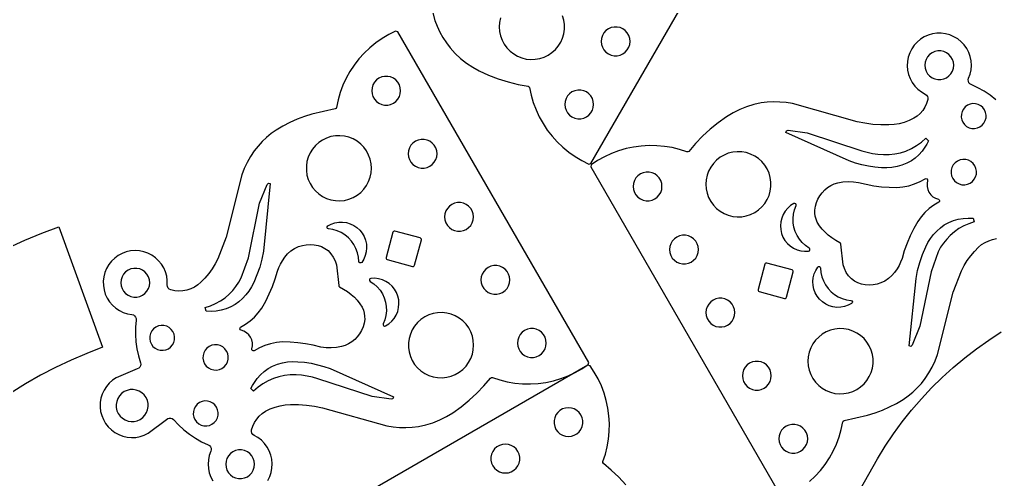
# Model space of a CAD drawing. Extents: x 0 to 1250, y 0 to 2500.
# Drawn here: x 885.3 to 946.1, y 565.5 to 594.2 of the extents above; entities that cross this region are included whole.
import ezdxf

# ---------------------------------------------------------------- set-up
doc = ezdxf.new("R2010")
doc.units = 0
doc.layers.get('0').update_dxf_attribs({"linetype": 'CONTINUOUS', "lineweight": 25})

msp = doc.modelspace()

# ---------------------------------------------------------------- linework, layer by layer
for points in [[(910.139, 598.194), (911.166, 594.141), (911.308, 593.772), (911.476, 593.414), (911.667, 593.068), (911.882, 592.736), (912.12, 592.419), (912.432, 592.076), (912.772, 591.759), (913.136, 591.472), (913.524, 591.215), (913.931, 590.991), (914.517, 590.726), (915.118, 590.496), (915.733, 590.302), (916.357, 590.147), (916.99, 590.029), (917.044, 590.001), (917.071, 589.947), (917.17, 589.475), (917.304, 589.011), (917.473, 588.559), (917.675, 588.12), (917.91, 587.698), (918.175, 587.295), (918.471, 586.914), (918.794, 586.555), (919.143, 586.222), (919.516, 585.916), (919.911, 585.639), (920.326, 585.392), (920.759, 585.177), (920.886, 585.219), (932.797, 605.848)], [(915.263, 594.292), (915.204, 594.015), (915.184, 593.732), (915.204, 593.449), (915.263, 593.172), (915.36, 592.905), (915.493, 592.655), (915.659, 592.426), (915.856, 592.222), (916.08, 592.047), (916.325, 591.905), (916.588, 591.799), (916.864, 591.73), (917.146, 591.701), (917.429, 591.711), (917.708, 591.76), (917.978, 591.848), (918.233, 591.972), (918.468, 592.13), (918.679, 592.32), (918.861, 592.537), (919.011, 592.778), (919.127, 593.037), (919.205, 593.31), (919.244, 593.59), (919.244, 593.874), (919.205, 594.155), (919.127, 594.427)], [(900.741, 565.436), (900.864, 565.682), (900.952, 565.942), (901.004, 566.212), (901.018, 566.487), (900.994, 566.76), (900.933, 567.028), (900.836, 567.286), (900.705, 567.527), (900.542, 567.748), (900.35, 567.945), (900.132, 568.113), (899.894, 568.25), (899.811, 568.31), (899.753, 568.394), (899.727, 568.493), (899.735, 568.595), (899.81, 568.833), (899.916, 569.059), (900.052, 569.268), (900.214, 569.458), (900.4, 569.624), (900.606, 569.764), (900.897, 569.907), (901.2, 570.02), (901.514, 570.102), (901.834, 570.152), (902.157, 570.17), (902.658, 570.171), (903.158, 570.14), (903.654, 570.076), (904.146, 569.981), (908.169, 568.843), (908.56, 568.782), (908.954, 568.747), (909.35, 568.74), (909.745, 568.761), (910.137, 568.808), (910.591, 568.907), (911.035, 569.043), (911.466, 569.215), (911.882, 569.422), (912.28, 569.662), (912.803, 570.038), (913.303, 570.443), (913.777, 570.879), (914.224, 571.342), (914.643, 571.831), (914.694, 571.863), (914.754, 571.86), (915.213, 571.71), (915.681, 571.594), (916.157, 571.514), (916.638, 571.47), (917.121, 571.462), (917.602, 571.491), (918.081, 571.555), (918.553, 571.656), (919.016, 571.792), (919.468, 571.962), (919.905, 572.166), (920.326, 572.402), (920.728, 572.669), (920.757, 572.8), (908.846, 593.429), (908.719, 593.47), (908.286, 593.256), (907.871, 593.009), (907.476, 592.732), (907.103, 592.426), (906.754, 592.093), (906.431, 591.734), (906.135, 591.352), (905.87, 590.949), (905.635, 590.527), (905.433, 590.089), (905.264, 589.637), (905.13, 589.173), (905.031, 588.701), (905.004, 588.647), (904.95, 588.619), (903.489, 588.283), (903.023, 588.139), (902.567, 587.968), (902.122, 587.77), (901.69, 587.545), (901.272, 587.295), (900.962, 587.076), (900.668, 586.836), (900.392, 586.575), (900.136, 586.295), (899.901, 585.997), (899.667, 585.645), (899.458, 585.277), (899.277, 584.895), (899.124, 584.5), (898.149, 580.609), (897.626, 579.273), (897.459, 578.949), (897.27, 578.639), (897.058, 578.343), (896.825, 578.064), (896.572, 577.803), (896.376, 577.644), (896.163, 577.508), (895.936, 577.398), (895.698, 577.314), (895.449, 577.266), (895.195, 577.252), (894.942, 577.272), (894.694, 577.327), (894.602, 577.37), (894.529, 577.442), (894.485, 577.535), (894.475, 577.637), (894.475, 577.912), (894.438, 578.184), (894.364, 578.448), (894.254, 578.7), (894.111, 578.935), (893.936, 579.147), (893.735, 579.334), (893.51, 579.491), (893.265, 579.616), (893.005, 579.707), (892.736, 579.761), (892.462, 579.777), (892.188, 579.756), (891.919, 579.697), (891.661, 579.602), (891.419, 579.472), (891.196, 579.311), (890.998, 579.121), (890.828, 578.905), (890.689, 578.668), (890.584, 578.414), (890.515, 578.148), (890.482, 577.875), (890.488, 577.6), (890.531, 577.329), (890.61, 577.066), (890.725, 576.817), (890.874, 576.585), (891.052, 576.376), (891.258, 576.194), (891.486, 576.041), (891.734, 575.921), (891.995, 575.837), (892.265, 575.789), (892.359, 575.763), (892.439, 575.709), (892.498, 575.632), (892.529, 575.541), (892.53, 575.444), (892.489, 574.996), (892.484, 574.546), (892.514, 574.096), (892.579, 573.651), (892.678, 573.212), (892.812, 572.782), (892.825, 572.687), (892.808, 572.592), (892.762, 572.507), (892.691, 572.442), (892.603, 572.403), (891.285, 571.847), (891.058, 571.694), (890.855, 571.513), (890.678, 571.305), (890.53, 571.075), (890.416, 570.827), (890.336, 570.566), (890.293, 570.296), (890.287, 570.023), (890.318, 569.752), (890.386, 569.488), (890.489, 569.235), (890.625, 568.999), (890.792, 568.783), (890.988, 568.592), (891.207, 568.43), (891.446, 568.299), (891.702, 568.201), (891.967, 568.14), (892.239, 568.115), (892.512, 568.128), (892.78, 568.177), (893.04, 568.262), (893.285, 568.382), (894.425, 569.246), (894.504, 569.302), (894.596, 569.331), (894.692, 569.329), (894.783, 569.297), (894.858, 569.237), (895.167, 568.91), (895.498, 568.606), (895.852, 568.328), (896.225, 568.077), (896.616, 567.855), (897.023, 567.662), (897.106, 567.613), (897.17, 567.54), (897.207, 567.451), (897.213, 567.354), (897.189, 567.261), (897.095, 567.002), (897.038, 566.734), (897.018, 566.46), (897.036, 566.185), (897.091, 565.916), (897.183, 565.657), (897.309, 565.413)], [(946.145, 589.188), (945.791, 589.466), (945.418, 589.717), (945.027, 589.939), (944.62, 590.132), (944.537, 590.181), (944.473, 590.254), (944.436, 590.343), (944.43, 590.439), (944.454, 590.533), (944.548, 590.791), (944.605, 591.06), (944.625, 591.334), (944.607, 591.608), (944.552, 591.878), (944.46, 592.137), (944.334, 592.381), (944.175, 592.605), (943.987, 592.806), (943.774, 592.979), (943.539, 593.121), (943.286, 593.229), (943.021, 593.302), (942.749, 593.338), (942.474, 593.336), (942.202, 593.296), (941.938, 593.22), (941.687, 593.108), (941.454, 592.963), (941.243, 592.787), (941.057, 592.584), (940.902, 592.357), (940.779, 592.112), (940.691, 591.851), (940.639, 591.582), (940.625, 591.307), (940.649, 591.033), (940.71, 590.765), (940.807, 590.508), (940.938, 590.267), (941.101, 590.046), (941.293, 589.849), (941.511, 589.681), (941.749, 589.544), (941.832, 589.484), (941.89, 589.399), (941.916, 589.3), (941.908, 589.198), (941.833, 588.961), (941.727, 588.735), (941.591, 588.526), (941.429, 588.336), (941.243, 588.17), (941.037, 588.03), (940.746, 587.887), (940.443, 587.774), (940.129, 587.692), (939.809, 587.642), (939.486, 587.623), (938.985, 587.623), (938.485, 587.654), (937.989, 587.718), (937.497, 587.813), (933.474, 588.951), (933.083, 589.012), (932.689, 589.046), (932.293, 589.053), (931.898, 589.033), (931.506, 588.986), (931.052, 588.887), (930.608, 588.751), (930.177, 588.579), (929.761, 588.372), (929.363, 588.131), (928.84, 587.756), (928.34, 587.35), (927.866, 586.915), (927.419, 586.452), (927, 585.963), (926.949, 585.93), (926.889, 585.933), (926.43, 586.084), (925.962, 586.2), (925.486, 586.28), (925.005, 586.324), (924.522, 586.332), (924.041, 586.303), (923.562, 586.238), (923.09, 586.138), (922.627, 586.002), (922.175, 585.832), (921.738, 585.628), (921.317, 585.392), (920.915, 585.125), (920.886, 584.994), (932.797, 564.365)], [(884.558, 579.954), (885.595, 580.425), (886.645, 580.864), (887.709, 581.27), (890.445, 573.753), (889.45, 573.37), (888.471, 572.949), (887.508, 572.493), (886.562, 572.001), (885.636, 571.474), (884.73, 570.912)], [(934.54, 565.368), (934.889, 565.701), (935.212, 566.06), (935.508, 566.442), (935.773, 566.845), (936.008, 567.266), (936.21, 567.705), (936.379, 568.157), (936.513, 568.621), (936.612, 569.093), (936.639, 569.147), (936.693, 569.175), (938.154, 569.511), (938.62, 569.655), (939.076, 569.826), (939.521, 570.024), (939.953, 570.249), (940.371, 570.499), (940.681, 570.718), (940.975, 570.958), (941.251, 571.219), (941.507, 571.499), (941.742, 571.797), (941.976, 572.149), (942.185, 572.517), (942.366, 572.899), (942.519, 573.293), (943.494, 577.185), (944.017, 578.521), (944.184, 578.845), (944.373, 579.155), (944.585, 579.451), (944.818, 579.73), (945.071, 579.991), (945.267, 580.15), (945.48, 580.286), (945.707, 580.396), (945.945, 580.48), (946.194, 580.528)], [(937.159, 563.918), (938.763, 566.781), (939.25, 567.575), (939.769, 568.349), (940.319, 569.101), (940.899, 569.83), (941.508, 570.535), (942.145, 571.215), (942.809, 571.869), (943.499, 572.495), (944.214, 573.092), (944.952, 573.66), (945.713, 574.198), (946.494, 574.705)], [(923.066, 565.169), (922.63, 565.643), (922.167, 566.09), (921.678, 566.509), (921.646, 566.56), (921.649, 566.62), (921.799, 567.079), (921.915, 567.547), (921.995, 568.023), (922.039, 568.504), (922.047, 568.987), (922.019, 569.469), (921.954, 569.947), (921.853, 570.419), (921.717, 570.882), (921.547, 571.334), (921.344, 571.771), (921.107, 572.192), (920.84, 572.595), (920.709, 572.623), (900.08, 560.712)]]:
    msp.add_lwpolyline(points)
for points in [[(922.888, 593.609), (922.716, 593.686), (922.532, 593.725), (922.344, 593.725), (922.16, 593.686), (921.988, 593.609), (921.836, 593.498), (921.71, 593.359), (921.616, 593.196), (921.558, 593.017), (921.538, 592.83), (921.558, 592.642), (921.616, 592.464), (921.71, 592.301), (921.836, 592.161), (921.988, 592.05), (922.16, 591.974), (922.344, 591.934), (922.532, 591.935), (922.716, 591.974), (922.888, 592.05), (923.04, 592.161), (923.166, 592.301), (923.26, 592.464), (923.318, 592.642), (923.338, 592.83), (923.318, 593.017), (923.26, 593.196), (923.166, 593.359), (923.04, 593.498)], [(943.075, 590.562), (943.227, 590.673), (943.353, 590.813), (943.447, 590.976), (943.505, 591.155), (943.525, 591.342), (943.505, 591.529), (943.447, 591.708), (943.353, 591.871), (943.227, 592.011), (943.075, 592.121), (942.903, 592.198), (942.719, 592.237), (942.531, 592.237), (942.347, 592.198), (942.175, 592.121), (942.023, 592.01), (941.897, 591.871), (941.803, 591.708), (941.745, 591.529), (941.725, 591.342), (941.744, 591.155), (941.803, 590.976), (941.897, 590.813), (942.023, 590.673), (942.175, 590.562), (942.347, 590.486), (942.531, 590.447), (942.719, 590.447), (942.903, 590.486)], [(907.677, 590.532), (907.524, 590.421), (907.398, 590.282), (907.304, 590.119), (907.246, 589.94), (907.227, 589.753), (907.246, 589.565), (907.304, 589.386), (907.399, 589.223), (907.524, 589.084), (907.677, 588.973), (907.849, 588.897), (908.033, 588.857), (908.221, 588.857), (908.405, 588.897), (908.577, 588.973), (908.729, 589.084), (908.855, 589.224), (908.949, 589.386), (909.007, 589.565), (909.027, 589.753), (909.007, 589.94), (908.949, 590.119), (908.855, 590.281), (908.729, 590.421), (908.577, 590.532), (908.405, 590.608), (908.221, 590.648), (908.033, 590.648), (907.849, 590.608)], [(920.617, 589.675), (920.445, 589.751), (920.261, 589.79), (920.073, 589.79), (919.889, 589.751), (919.717, 589.675), (919.564, 589.564), (919.439, 589.424), (919.344, 589.261), (919.286, 589.082), (919.267, 588.895), (919.286, 588.708), (919.345, 588.529), (919.439, 588.366), (919.564, 588.226), (919.717, 588.116), (919.889, 588.039), (920.073, 588), (920.261, 588), (920.445, 588.039), (920.617, 588.116), (920.769, 588.226), (920.895, 588.366), (920.989, 588.529), (921.047, 588.708), (921.067, 588.895), (921.047, 589.082), (920.989, 589.261), (920.895, 589.424), (920.769, 589.564)], [(945.158, 587.496), (945.298, 587.6), (945.412, 587.732), (945.493, 587.886), (945.538, 588.054), (945.545, 588.228), (945.512, 588.399), (945.443, 588.559), (945.339, 588.699), (945.207, 588.813), (945.053, 588.894), (944.885, 588.939), (944.711, 588.946), (944.54, 588.914), (944.38, 588.844), (944.24, 588.74), (944.126, 588.608), (944.045, 588.454), (944, 588.286), (943.993, 588.112), (944.026, 587.941), (944.095, 587.781), (944.199, 587.641), (944.331, 587.527), (944.485, 587.446), (944.653, 587.401), (944.827, 587.394), (944.998, 587.427)], [(904.16, 586.676), (903.925, 586.517), (903.714, 586.328), (903.532, 586.11), (903.382, 585.87), (903.266, 585.611), (903.188, 585.338), (903.149, 585.057), (903.149, 584.774), (903.188, 584.493), (903.266, 584.22), (903.382, 583.961), (903.532, 583.721), (903.714, 583.504), (903.925, 583.314), (904.16, 583.155), (904.415, 583.031), (904.685, 582.943), (904.964, 582.894), (905.247, 582.884), (905.529, 582.914), (905.805, 582.982), (906.068, 583.089), (906.313, 583.23), (906.537, 583.405), (906.734, 583.609), (906.9, 583.838), (907.033, 584.089), (907.131, 584.355), (907.189, 584.633), (907.209, 584.916), (907.189, 585.198), (907.13, 585.476), (907.034, 585.742), (906.9, 585.993), (906.734, 586.222), (906.537, 586.426), (906.313, 586.601), (906.068, 586.743), (905.805, 586.849), (905.529, 586.917), (905.247, 586.947), (904.964, 586.937), (904.685, 586.888), (904.415, 586.8)], [(941.951, 586.618), (941.847, 586.424), (941.732, 586.237), (941.556, 585.989), (941.354, 585.76), (941.129, 585.555), (940.884, 585.374), (940.598, 585.224), (940.298, 585.104), (939.987, 585.015), (939.669, 584.96), (939.347, 584.937), (939.024, 584.947), (938.612, 584.983), (938.204, 585.043), (937.8, 585.13), (937.402, 585.242), (937.012, 585.378), (933.06, 587.139), (933.095, 587.255), (933.202, 587.285), (934.382, 587.125), (937.788, 586.004), (938.118, 585.909), (938.453, 585.838), (938.793, 585.792), (939.135, 585.771), (939.494, 585.772), (939.85, 585.809), (940.201, 585.881), (940.543, 585.989), (940.882, 586.14), (941.204, 586.325), (941.506, 586.541), (941.784, 586.786)], [(909.948, 586.598), (909.796, 586.487), (909.67, 586.347), (909.576, 586.184), (909.518, 586.005), (909.498, 585.818), (909.518, 585.631), (909.576, 585.452), (909.67, 585.289), (909.796, 585.149), (909.948, 585.039), (910.12, 584.962), (910.304, 584.923), (910.492, 584.923), (910.676, 584.962), (910.848, 585.039), (911, 585.149), (911.126, 585.289), (911.22, 585.452), (911.278, 585.631), (911.298, 585.818), (911.278, 586.005), (911.22, 586.184), (911.126, 586.347), (911, 586.487), (910.848, 586.598), (910.676, 586.674), (910.492, 586.713), (910.304, 586.713), (910.12, 586.674)], [(931.111, 582.155), (931.346, 582.313), (931.556, 582.503), (931.739, 582.72), (931.889, 582.961), (932.004, 583.22), (932.082, 583.493), (932.122, 583.773), (932.122, 584.057), (932.082, 584.338), (932.004, 584.61), (931.889, 584.869), (931.739, 585.11), (931.556, 585.327), (931.346, 585.517), (931.111, 585.676), (930.856, 585.8), (930.586, 585.888), (930.307, 585.937), (930.023, 585.947), (929.741, 585.917), (929.466, 585.848), (929.203, 585.742), (928.958, 585.6), (928.734, 585.426), (928.537, 585.222), (928.371, 584.992), (928.237, 584.742), (928.14, 584.475), (928.081, 584.198), (928.062, 583.915), (928.081, 583.632), (928.14, 583.355), (928.237, 583.088), (928.37, 582.838), (928.537, 582.609), (928.734, 582.405), (928.958, 582.23), (929.203, 582.088), (929.466, 581.982), (929.741, 581.913), (930.023, 581.884), (930.307, 581.894), (930.586, 581.943), (930.856, 582.031)], [(944.55, 583.988), (944.693, 584.093), (944.809, 584.228), (944.892, 584.385), (944.938, 584.556), (944.944, 584.734), (944.911, 584.908), (944.84, 585.071), (944.735, 585.214), (944.6, 585.33), (944.443, 585.412), (944.272, 585.458), (944.094, 585.465), (943.92, 585.432), (943.757, 585.361), (943.614, 585.256), (943.498, 585.121), (943.415, 584.964), (943.369, 584.792), (943.363, 584.615), (943.396, 584.441), (943.467, 584.278), (943.572, 584.135), (943.707, 584.019), (943.864, 583.936), (944.035, 583.89), (944.213, 583.883), (944.387, 583.917)], [(924.88, 582.999), (925.032, 583.11), (925.158, 583.25), (925.252, 583.413), (925.311, 583.592), (925.33, 583.779), (925.311, 583.966), (925.252, 584.145), (925.158, 584.308), (925.033, 584.448), (924.88, 584.558), (924.708, 584.635), (924.524, 584.674), (924.336, 584.674), (924.152, 584.635), (923.98, 584.558), (923.828, 584.448), (923.702, 584.308), (923.608, 584.145), (923.55, 583.966), (923.53, 583.779), (923.55, 583.592), (923.608, 583.413), (923.702, 583.25), (923.828, 583.11), (923.98, 582.999), (924.152, 582.923), (924.336, 582.884), (924.524, 582.884), (924.708, 582.923)], [(898.429, 576.263), (898.139, 576.147), (897.839, 576.061), (897.531, 576.008), (897.22, 575.987), (896.908, 575.999), (896.846, 576.227), (897.174, 576.336), (897.49, 576.475), (897.792, 576.644), (898.076, 576.841), (898.34, 577.065), (898.558, 577.295), (898.756, 577.542), (898.933, 577.806), (899.085, 578.084), (899.531, 579.337), (900.228, 582.73), (900.704, 583.909), (900.784, 583.987), (900.901, 583.959), (900.467, 579.753), (900.373, 579.246), (900.24, 578.747), (900.07, 578.259), (899.863, 577.786), (899.726, 577.515), (899.564, 577.258), (899.379, 577.017), (899.174, 576.794), (898.948, 576.59), (898.705, 576.408)], [(942.616, 582.956), (942.642, 582.902), (942.632, 582.843), (942.591, 582.8), (942.284, 582.614), (941.996, 582.399), (941.73, 582.157), (941.489, 581.891), (941.276, 581.602), (941.029, 581.163), (940.807, 580.71), (940.612, 580.246), (940.443, 579.771), (940.302, 579.288), (940.215, 579.068), (940.112, 578.856), (939.992, 578.652), (939.841, 578.423), (939.661, 578.216), (939.456, 578.035), (939.228, 577.882), (938.982, 577.76), (938.743, 577.687), (938.498, 577.644), (938.248, 577.632), (937.999, 577.649), (937.766, 577.691), (937.542, 577.767), (937.332, 577.877), (937.142, 578.018), (936.966, 578.209), (936.818, 578.422), (936.703, 578.653), (936.621, 578.899), (936.476, 580.182), (936.463, 580.234), (936.425, 580.271), (936.172, 580.413), (935.93, 580.573), (935.701, 580.75), (935.498, 580.922), (935.315, 581.114), (935.153, 581.325), (935.016, 581.552), (934.938, 581.731), (934.886, 581.919), (934.859, 582.112), (934.857, 582.307), (934.894, 582.543), (934.96, 582.772), (935.053, 582.992), (935.171, 583.2), (935.315, 583.391), (935.476, 583.563), (935.658, 583.712), (935.857, 583.837), (936.071, 583.935), (936.296, 584.005), (936.617, 584.061), (936.942, 584.084), (937.268, 584.072), (937.591, 584.028), (938.062, 583.914), (938.538, 583.826), (939.018, 583.763), (939.501, 583.726), (939.985, 583.714), (940.356, 583.75), (940.722, 583.824), (941.078, 583.934), (941.422, 584.079), (941.749, 584.258), (941.807, 584.272), (941.863, 584.251), (941.897, 584.202), (941.897, 584.143), (941.86, 583.959), (941.861, 583.772), (941.901, 583.589), (941.977, 583.418), (942.087, 583.266), (942.226, 583.14), (942.387, 583.045), (942.565, 582.986)], [(912.22, 582.663), (912.068, 582.553), (911.942, 582.413), (911.848, 582.25), (911.789, 582.071), (911.77, 581.884), (911.789, 581.697), (911.847, 581.518), (911.942, 581.355), (912.067, 581.215), (912.22, 581.104), (912.392, 581.028), (912.576, 580.989), (912.764, 580.989), (912.948, 581.028), (913.12, 581.104), (913.272, 581.215), (913.398, 581.355), (913.492, 581.518), (913.55, 581.697), (913.57, 581.884), (913.55, 582.071), (913.492, 582.25), (913.398, 582.413), (913.272, 582.553), (913.12, 582.663), (912.948, 582.74), (912.764, 582.779), (912.576, 582.779), (912.392, 582.74)], [(934.469, 579.746), (934.525, 579.771), (934.556, 579.825), (934.549, 579.886), (934.509, 579.932), (934.281, 580.088), (934.077, 580.274), (933.899, 580.485), (933.751, 580.718), (933.635, 580.969), (933.554, 581.233), (933.509, 581.506), (933.501, 581.782), (933.53, 582.056), (933.596, 582.325), (933.696, 582.582), (933.704, 582.643), (933.675, 582.697), (933.62, 582.724), (933.559, 582.713), (933.354, 582.584), (933.171, 582.425), (933.014, 582.24), (932.888, 582.033), (932.795, 581.809), (932.737, 581.573), (932.716, 581.332), (932.732, 581.09), (932.785, 580.853), (932.874, 580.627), (932.996, 580.418), (933.149, 580.229), (933.329, 580.067), (933.531, 579.933), (933.752, 579.833), (933.986, 579.767), (934.226, 579.738)], [(904.473, 581.153), (904.441, 581.205), (904.446, 581.267), (904.485, 581.314), (904.7, 581.427), (904.929, 581.506), (905.168, 581.549), (905.41, 581.555), (905.651, 581.524), (905.884, 581.456), (906.103, 581.354), (906.305, 581.218), (906.483, 581.054), (906.634, 580.864), (906.755, 580.654), (906.841, 580.427), (906.892, 580.19), (906.906, 579.948), (906.883, 579.707), (906.823, 579.472), (906.728, 579.248), (906.6, 579.043), (906.55, 579.007), (906.489, 579.007), (906.439, 579.043), (906.419, 579.101), (906.397, 579.376), (906.339, 579.646), (906.245, 579.906), (906.117, 580.151), (905.958, 580.376), (905.769, 580.578), (905.556, 580.753), (905.321, 580.898), (905.068, 581.011), (904.803, 581.088), (904.53, 581.13)], [(943.214, 581.531), (943.504, 581.647), (943.804, 581.733), (944.112, 581.786), (944.423, 581.807), (944.735, 581.795), (944.797, 581.567), (944.469, 581.458), (944.153, 581.319), (943.851, 581.15), (943.567, 580.952), (943.303, 580.729), (943.085, 580.499), (942.887, 580.251), (942.71, 579.988), (942.558, 579.709), (942.112, 578.456), (941.415, 575.064), (940.939, 573.884), (940.859, 573.807), (940.742, 573.835), (941.176, 578.041), (941.27, 578.548), (941.403, 579.047), (941.573, 579.535), (941.78, 580.007), (941.917, 580.278), (942.079, 580.535), (942.264, 580.777), (942.469, 581), (942.695, 581.203), (942.938, 581.385)], [(908.55, 580.923), (908.126, 579.342), (908.126, 579.291), (908.152, 579.246), (908.197, 579.22), (909.778, 578.796), (909.83, 578.796), (909.875, 578.822), (909.901, 578.867), (910.324, 580.448), (910.324, 580.5), (910.298, 580.544), (910.253, 580.57), (908.672, 580.994), (908.621, 580.994), (908.576, 580.968)], [(927.152, 579.065), (927.304, 579.176), (927.43, 579.315), (927.524, 579.478), (927.582, 579.657), (927.602, 579.844), (927.582, 580.032), (927.524, 580.21), (927.43, 580.373), (927.304, 580.513), (927.152, 580.624), (926.98, 580.7), (926.796, 580.739), (926.608, 580.74), (926.424, 580.7), (926.252, 580.624), (926.1, 580.513), (925.974, 580.373), (925.88, 580.21), (925.822, 580.032), (925.802, 579.844), (925.822, 579.657), (925.88, 579.478), (925.974, 579.315), (926.1, 579.176), (926.252, 579.065), (926.424, 578.988), (926.608, 578.949), (926.796, 578.949), (926.98, 578.988)], [(899.027, 574.838), (899.001, 574.892), (899.011, 574.951), (899.052, 574.993), (899.359, 575.18), (899.647, 575.395), (899.913, 575.637), (900.154, 575.903), (900.367, 576.192), (900.614, 576.631), (900.836, 577.083), (901.031, 577.548), (901.2, 578.023), (901.341, 578.506), (901.428, 578.726), (901.531, 578.938), (901.651, 579.142), (901.802, 579.371), (901.982, 579.578), (902.187, 579.759), (902.415, 579.912), (902.661, 580.034), (902.9, 580.106), (903.145, 580.149), (903.395, 580.162), (903.644, 580.145), (903.877, 580.103), (904.101, 580.027), (904.311, 579.917), (904.501, 579.775), (904.677, 579.585), (904.825, 579.372), (904.94, 579.14), (905.022, 578.895), (905.167, 577.611), (905.18, 577.56), (905.218, 577.522), (905.471, 577.381), (905.713, 577.221), (905.942, 577.044), (906.145, 576.872), (906.328, 576.68), (906.49, 576.469), (906.627, 576.242), (906.705, 576.063), (906.757, 575.875), (906.784, 575.682), (906.786, 575.487), (906.749, 575.251), (906.683, 575.021), (906.59, 574.801), (906.472, 574.594), (906.328, 574.403), (906.167, 574.231), (905.985, 574.082), (905.786, 573.957), (905.572, 573.858), (905.347, 573.788), (905.026, 573.733), (904.701, 573.71), (904.375, 573.722), (904.052, 573.766), (903.581, 573.88), (903.105, 573.968), (902.625, 574.031), (902.142, 574.068), (901.658, 574.08), (901.287, 574.043), (900.921, 573.97), (900.565, 573.86), (900.221, 573.715), (899.894, 573.536), (899.836, 573.521), (899.78, 573.542), (899.746, 573.591), (899.746, 573.651), (899.783, 573.834), (899.782, 574.022), (899.742, 574.205), (899.666, 574.376), (899.556, 574.528), (899.417, 574.654), (899.256, 574.748), (899.078, 574.808)], [(933.093, 576.87), (933.517, 578.452), (933.517, 578.503), (933.491, 578.548), (933.446, 578.574), (931.865, 578.998), (931.813, 578.998), (931.768, 578.972), (931.742, 578.927), (931.319, 577.346), (931.319, 577.294), (931.345, 577.249), (931.39, 577.223), (932.971, 576.8), (933.022, 576.8), (933.067, 576.826)], [(892.03, 578.556), (891.878, 578.446), (891.752, 578.306), (891.658, 578.143), (891.599, 577.964), (891.58, 577.777), (891.599, 577.59), (891.658, 577.411), (891.752, 577.248), (891.877, 577.108), (892.03, 576.998), (892.202, 576.921), (892.386, 576.882), (892.574, 576.882), (892.758, 576.921), (892.93, 576.998), (893.082, 577.108), (893.208, 577.248), (893.302, 577.411), (893.36, 577.59), (893.38, 577.777), (893.36, 577.964), (893.302, 578.143), (893.208, 578.306), (893.082, 578.446), (892.93, 578.556), (892.758, 578.633), (892.574, 578.672), (892.386, 578.672), (892.202, 578.633)], [(914.491, 578.729), (914.339, 578.618), (914.213, 578.478), (914.119, 578.315), (914.061, 578.137), (914.041, 577.949), (914.061, 577.762), (914.119, 577.583), (914.213, 577.42), (914.339, 577.281), (914.491, 577.17), (914.663, 577.093), (914.847, 577.054), (915.035, 577.054), (915.219, 577.093), (915.391, 577.17), (915.543, 577.281), (915.669, 577.42), (915.763, 577.583), (915.821, 577.762), (915.841, 577.949), (915.821, 578.137), (915.763, 578.315), (915.669, 578.478), (915.543, 578.618), (915.391, 578.729), (915.219, 578.805), (915.035, 578.844), (914.847, 578.844), (914.663, 578.805)], [(937.17, 576.641), (937.202, 576.588), (937.197, 576.527), (937.158, 576.48), (936.943, 576.367), (936.714, 576.288), (936.475, 576.245), (936.233, 576.239), (935.992, 576.27), (935.759, 576.338), (935.54, 576.44), (935.338, 576.575), (935.16, 576.74), (935.009, 576.929), (934.888, 577.14), (934.802, 577.366), (934.751, 577.604), (934.737, 577.846), (934.76, 578.087), (934.82, 578.322), (934.915, 578.545), (935.043, 578.751), (935.093, 578.787), (935.154, 578.787), (935.204, 578.751), (935.224, 578.693), (935.246, 578.418), (935.304, 578.148), (935.398, 577.888), (935.526, 577.643), (935.685, 577.418), (935.874, 577.215), (936.087, 577.04), (936.322, 576.895), (936.575, 576.783), (936.84, 576.706), (937.113, 576.664)], [(907.174, 578.048), (907.118, 578.022), (907.087, 577.969), (907.094, 577.908), (907.134, 577.862), (907.362, 577.706), (907.566, 577.52), (907.744, 577.309), (907.892, 577.076), (908.008, 576.825), (908.089, 576.561), (908.134, 576.288), (908.142, 576.012), (908.113, 575.737), (908.047, 575.469), (907.947, 575.212), (907.939, 575.151), (907.968, 575.097), (908.023, 575.07), (908.084, 575.081), (908.289, 575.21), (908.472, 575.369), (908.629, 575.554), (908.755, 575.761), (908.848, 575.985), (908.906, 576.221), (908.927, 576.462), (908.911, 576.704), (908.858, 576.941), (908.769, 577.167), (908.647, 577.376), (908.494, 577.565), (908.314, 577.727), (908.112, 577.86), (907.891, 577.961), (907.657, 578.027), (907.417, 578.056)], [(929.423, 575.131), (929.575, 575.241), (929.701, 575.381), (929.795, 575.544), (929.854, 575.723), (929.873, 575.91), (929.854, 576.097), (929.796, 576.276), (929.701, 576.439), (929.576, 576.579), (929.423, 576.689), (929.251, 576.766), (929.067, 576.805), (928.879, 576.805), (928.695, 576.766), (928.523, 576.689), (928.371, 576.579), (928.245, 576.439), (928.151, 576.276), (928.093, 576.097), (928.073, 575.91), (928.093, 575.723), (928.151, 575.544), (928.245, 575.381), (928.371, 575.241), (928.523, 575.131), (928.695, 575.054), (928.879, 575.015), (929.067, 575.015), (929.251, 575.054)], [(910.532, 575.639), (910.297, 575.48), (910.087, 575.291), (909.904, 575.073), (909.754, 574.833), (909.639, 574.574), (909.561, 574.301), (909.521, 574.02), (909.521, 573.737), (909.561, 573.456), (909.639, 573.183), (909.754, 572.924), (909.904, 572.684), (910.087, 572.467), (910.297, 572.277), (910.532, 572.118), (910.787, 571.994), (911.057, 571.906), (911.336, 571.857), (911.62, 571.847), (911.902, 571.877), (912.177, 571.945), (912.44, 572.052), (912.685, 572.193), (912.909, 572.368), (913.106, 572.572), (913.272, 572.801), (913.406, 573.052), (913.503, 573.318), (913.562, 573.596), (913.581, 573.879), (913.562, 574.162), (913.503, 574.439), (913.406, 574.705), (913.273, 574.956), (913.106, 575.185), (912.909, 575.389), (912.685, 575.564), (912.44, 575.706), (912.177, 575.812), (911.902, 575.88), (911.62, 575.91), (911.336, 575.9), (911.057, 575.851), (910.787, 575.763)], [(893.765, 575.008), (893.625, 574.905), (893.511, 574.773), (893.43, 574.618), (893.385, 574.45), (893.378, 574.276), (893.411, 574.105), (893.481, 573.945), (893.584, 573.805), (893.716, 573.691), (893.87, 573.61), (894.038, 573.565), (894.212, 573.559), (894.384, 573.591), (894.543, 573.661), (894.683, 573.764), (894.797, 573.896), (894.878, 574.05), (894.924, 574.218), (894.93, 574.392), (894.898, 574.564), (894.828, 574.723), (894.725, 574.863), (894.592, 574.977), (894.439, 575.058), (894.27, 575.104), (894.096, 575.11), (893.925, 575.078)], [(916.763, 574.794), (916.611, 574.684), (916.485, 574.544), (916.391, 574.381), (916.332, 574.202), (916.313, 574.015), (916.332, 573.828), (916.391, 573.649), (916.485, 573.486), (916.61, 573.346), (916.763, 573.236), (916.935, 573.159), (917.119, 573.12), (917.307, 573.12), (917.491, 573.159), (917.663, 573.236), (917.815, 573.346), (917.941, 573.486), (918.035, 573.649), (918.093, 573.828), (918.113, 574.015), (918.093, 574.202), (918.035, 574.381), (917.941, 574.544), (917.815, 574.684), (917.663, 574.794), (917.491, 574.871), (917.307, 574.91), (917.119, 574.91), (916.935, 574.871)], [(937.483, 571.118), (937.718, 571.276), (937.929, 571.466), (938.111, 571.683), (938.261, 571.924), (938.377, 572.183), (938.455, 572.456), (938.494, 572.736), (938.494, 573.02), (938.455, 573.301), (938.377, 573.573), (938.261, 573.832), (938.111, 574.073), (937.929, 574.29), (937.718, 574.48), (937.483, 574.639), (937.228, 574.763), (936.958, 574.851), (936.679, 574.9), (936.396, 574.91), (936.114, 574.88), (935.838, 574.811), (935.575, 574.705), (935.33, 574.563), (935.106, 574.389), (934.909, 574.185), (934.743, 573.955), (934.61, 573.705), (934.512, 573.439), (934.454, 573.161), (934.434, 572.878), (934.454, 572.595), (934.513, 572.318), (934.609, 572.051), (934.743, 571.801), (934.909, 571.572), (935.106, 571.368), (935.33, 571.193), (935.575, 571.051), (935.838, 570.945), (936.114, 570.876), (936.396, 570.847), (936.679, 570.857), (936.958, 570.906), (937.228, 570.994)], [(897.093, 573.806), (896.95, 573.701), (896.834, 573.566), (896.751, 573.409), (896.705, 573.238), (896.699, 573.06), (896.732, 572.886), (896.803, 572.723), (896.908, 572.58), (897.043, 572.464), (897.2, 572.381), (897.371, 572.335), (897.549, 572.329), (897.723, 572.362), (897.886, 572.433), (898.029, 572.538), (898.145, 572.673), (898.228, 572.83), (898.274, 573.001), (898.28, 573.179), (898.247, 573.353), (898.176, 573.516), (898.071, 573.659), (897.936, 573.775), (897.779, 573.858), (897.608, 573.904), (897.43, 573.91), (897.256, 573.877)], [(899.692, 571.176), (899.796, 571.37), (899.911, 571.557), (900.087, 571.805), (900.289, 572.034), (900.514, 572.239), (900.759, 572.42), (901.045, 572.57), (901.345, 572.69), (901.656, 572.778), (901.974, 572.834), (902.296, 572.857), (902.619, 572.846), (903.031, 572.811), (903.439, 572.75), (903.843, 572.664), (904.241, 572.552), (904.631, 572.416), (908.583, 570.654), (908.548, 570.539), (908.441, 570.508), (907.261, 570.669), (903.855, 571.79), (903.525, 571.885), (903.19, 571.956), (902.85, 572.002), (902.508, 572.023), (902.149, 572.022), (901.793, 571.985), (901.442, 571.913), (901.1, 571.805), (900.761, 571.654), (900.439, 571.469), (900.137, 571.253), (899.859, 571.008)], [(931.695, 571.196), (931.847, 571.307), (931.973, 571.447), (932.067, 571.61), (932.125, 571.788), (932.145, 571.976), (932.125, 572.163), (932.067, 572.342), (931.973, 572.505), (931.847, 572.645), (931.695, 572.755), (931.523, 572.832), (931.339, 572.871), (931.151, 572.871), (930.967, 572.832), (930.795, 572.755), (930.643, 572.645), (930.517, 572.505), (930.423, 572.342), (930.365, 572.163), (930.345, 571.976), (930.365, 571.789), (930.423, 571.61), (930.517, 571.447), (930.643, 571.307), (930.795, 571.196), (930.967, 571.12), (931.151, 571.081), (931.339, 571.081), (931.523, 571.12)], [(891.785, 570.981), (891.625, 570.866), (891.491, 570.723), (891.388, 570.557), (891.319, 570.373), (891.287, 570.18), (891.293, 569.984), (891.338, 569.793), (891.419, 569.615), (891.533, 569.455), (891.676, 569.321), (891.843, 569.218), (892.026, 569.149), (892.219, 569.117), (892.415, 569.123), (892.606, 569.168), (892.785, 569.249), (892.944, 569.363), (893.078, 569.506), (893.182, 569.672), (893.251, 569.856), (893.283, 570.049), (893.276, 570.245), (893.232, 570.436), (893.151, 570.615), (893.037, 570.774), (892.894, 570.908), (892.727, 571.011), (892.544, 571.08), (892.35, 571.112), (892.154, 571.106), (891.963, 571.061)], [(896.485, 570.297), (896.345, 570.194), (896.231, 570.062), (896.15, 569.908), (896.105, 569.74), (896.098, 569.566), (896.131, 569.394), (896.2, 569.235), (896.304, 569.095), (896.436, 568.981), (896.59, 568.899), (896.758, 568.854), (896.932, 568.848), (897.103, 568.88), (897.263, 568.95), (897.403, 569.053), (897.517, 569.186), (897.598, 569.339), (897.643, 569.508), (897.65, 569.682), (897.617, 569.853), (897.548, 570.013), (897.444, 570.153), (897.312, 570.266), (897.158, 570.348), (896.99, 570.393), (896.816, 570.4), (896.645, 570.367)], [(918.715, 568.629), (918.825, 568.477), (918.965, 568.351), (919.128, 568.257), (919.307, 568.198), (919.494, 568.179), (919.681, 568.198), (919.86, 568.257), (920.023, 568.351), (920.163, 568.477), (920.273, 568.629), (920.35, 568.801), (920.389, 568.985), (920.389, 569.173), (920.35, 569.357), (920.273, 569.529), (920.163, 569.681), (920.023, 569.807), (919.86, 569.901), (919.681, 569.959), (919.494, 569.979), (919.307, 569.959), (919.128, 569.901), (918.965, 569.807), (918.825, 569.681), (918.715, 569.529), (918.638, 569.357), (918.599, 569.173), (918.599, 568.985), (918.638, 568.801)], [(933.966, 567.262), (934.119, 567.372), (934.245, 567.512), (934.339, 567.675), (934.397, 567.854), (934.416, 568.041), (934.397, 568.228), (934.339, 568.407), (934.244, 568.57), (934.119, 568.71), (933.966, 568.821), (933.794, 568.897), (933.61, 568.936), (933.422, 568.936), (933.238, 568.897), (933.066, 568.821), (932.914, 568.71), (932.788, 568.57), (932.694, 568.407), (932.636, 568.228), (932.616, 568.041), (932.636, 567.854), (932.694, 567.675), (932.788, 567.512), (932.914, 567.372), (933.066, 567.262), (933.238, 567.185), (933.422, 567.146), (933.61, 567.146), (933.794, 567.185)], [(898.568, 567.232), (898.416, 567.121), (898.29, 566.981), (898.196, 566.818), (898.138, 566.639), (898.118, 566.452), (898.138, 566.265), (898.196, 566.086), (898.29, 565.923), (898.416, 565.783), (898.568, 565.673), (898.74, 565.596), (898.924, 565.557), (899.112, 565.557), (899.296, 565.596), (899.468, 565.673), (899.62, 565.783), (899.746, 565.923), (899.84, 566.086), (899.898, 566.265), (899.918, 566.452), (899.899, 566.639), (899.84, 566.818), (899.746, 566.981), (899.62, 567.121), (899.468, 567.232), (899.296, 567.308), (899.112, 567.347), (898.924, 567.347), (898.74, 567.308)], [(914.78, 566.357), (914.891, 566.205), (915.031, 566.079), (915.194, 565.985), (915.373, 565.927), (915.56, 565.907), (915.747, 565.927), (915.926, 565.985), (916.089, 566.079), (916.229, 566.205), (916.339, 566.357), (916.416, 566.529), (916.455, 566.713), (916.455, 566.901), (916.416, 567.085), (916.339, 567.257), (916.229, 567.409), (916.089, 567.535), (915.926, 567.629), (915.747, 567.688), (915.56, 567.707), (915.373, 567.688), (915.194, 567.63), (915.031, 567.535), (914.891, 567.409), (914.78, 567.257), (914.704, 567.085), (914.665, 566.901), (914.665, 566.713), (914.704, 566.529)]]:
    msp.add_lwpolyline(points, close=True)

doc.saveas('drawing.dxf')
